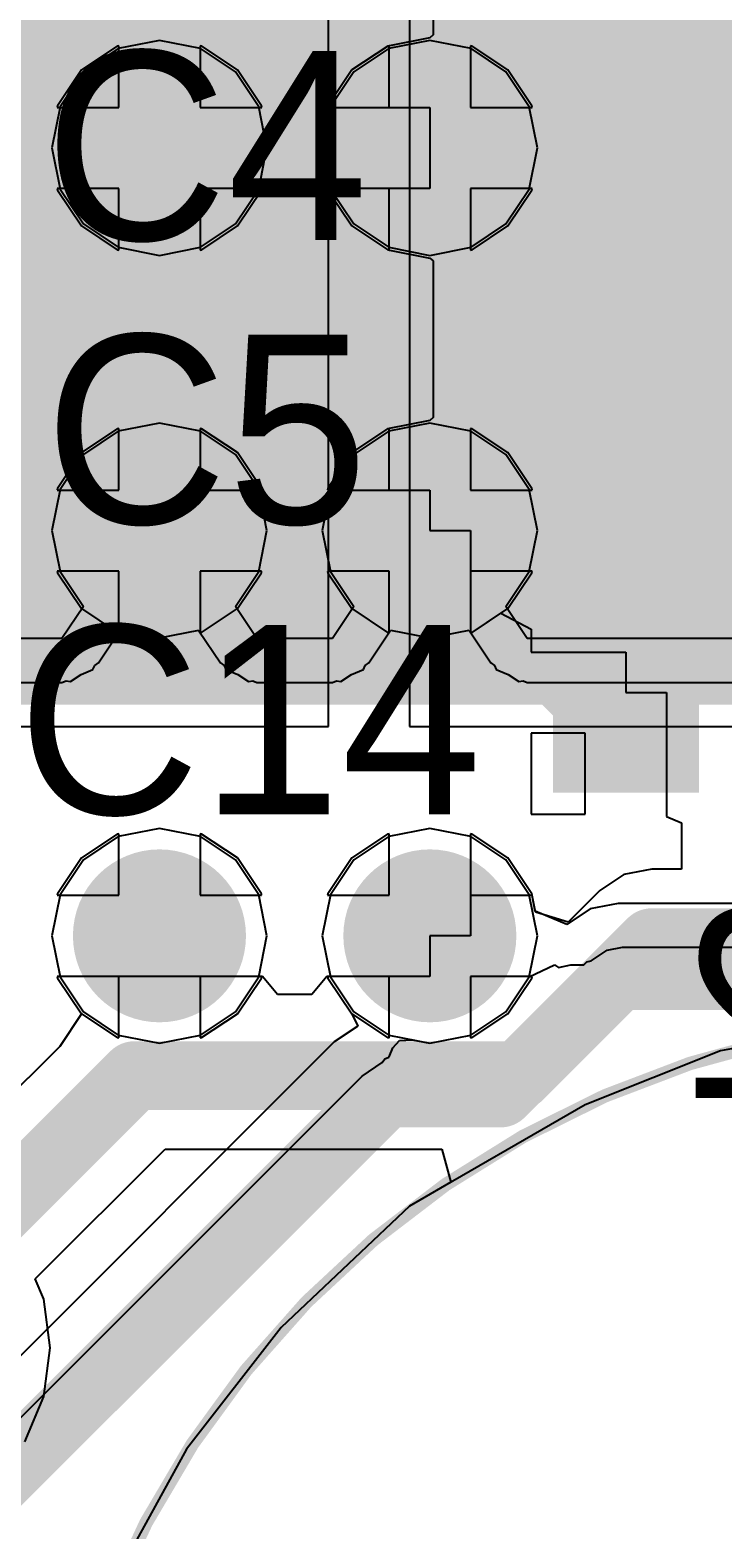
# Model space of a CAD drawing. Header units: millimetres. Extents: x 111 to 521, y 105 to 375.
# Drawn here: x 183.83 to 186.4, y 156.14 to 161.69 of the extents above; entities that cross this region are included whole.
import ezdxf

# ---------------------------------------------------------------- set-up
doc = ezdxf.new("R2010")
doc.units = ezdxf.units.MM
for name, color, linetype in [('BottomLayer', 5, 'Continuous'), ('BottomOverlay', 54, 'Continuous'), ('BottomPaste', 16, 'Continuous'), ('BottomSolder', 6, 'Continuous'), ('DrillDrawing', 1, 'Continuous'), ('Mechanical15', 56, 'Continuous'), ('MidLayer2', 76, 'Continuous'), ('MidLayer3', 90, 'Continuous'), ('MultiLayer', 9, 'Continuous'), ('TopLayer', 1, 'Continuous'), ('TopOverlay', 2, 'Continuous'), ('TopPaste', 8, 'Continuous'), ('TopSolder', 216, 'Continuous'), ('ViaHoleLayer', 16, 'Continuous')]:
    doc.layers.add(name, color=color, linetype=linetype)

msp = doc.modelspace()

# ---------------------------------------------------------------- linework, layer by layer
at = {"layer": 'BottomLayer'}
for p, q in [((184.9379, 161.2589), (184.9379, 163.4089)), ((185.2379, 163.4089), (185.2379, 161.2589)), ((184.9379, 159.1089), (184.9379, 161.2589)), ((185.2379, 161.2589), (185.2379, 159.1089)), ((183.6379, 159.1089), (184.9379, 159.1089)), ((185.2379, 159.1089), (186.5379, 159.1089)), ((184.1568, 158.7107), (184.0245, 158.6223)), ((184.1629, 158.7119), (184.1568, 158.7107)), ((184.1629, 158.4839), (184.1629, 158.7119)), ((184.469, 158.7107), (184.4629, 158.7119)), ((184.4629, 158.7119), (184.4629, 158.4839)), ((184.6013, 158.6223), (184.469, 158.7107)), ((185.1568, 158.7107), (185.0245, 158.6223)), ((185.1629, 158.7119), (185.1568, 158.7107)), ((185.1629, 158.4839), (185.1629, 158.7119)), ((185.469, 158.7107), (185.4629, 158.7119)), ((185.4629, 158.7119), (185.4629, 158.3339)), ((185.6013, 158.6223), (185.469, 158.7107)), ((184.0245, 158.6223), (183.9361, 158.49)), ((184.6897, 158.49), (184.6013, 158.6223)), ((185.0245, 158.6223), (184.9361, 158.49)), ((185.6897, 158.49), (185.6013, 158.6223)), ((183.9361, 158.49), (183.9349, 158.4839)), ((183.9349, 158.4839), (184.1629, 158.4839)), ((184.4629, 158.4839), (184.6909, 158.4839)), ((184.6909, 158.4839), (184.6897, 158.49)), ((184.9361, 158.49), (184.9349, 158.4839)), ((184.9349, 158.4839), (185.1629, 158.4839)), ((185.7026, 158.425), (185.6897, 158.49)), ((186.0089, 158.4541), (185.9055, 158.4335)), ((188.5229, 158.4541), (186.0089, 158.4541)), ((185.8199, 158.3764), (185.7026, 158.425)), ((185.9055, 158.4335), (185.8199, 158.3764)), ((185.4629, 158.3339), (185.3129, 158.3339)), ((185.3129, 158.3339), (185.3129, 158.1839)), ((185.9101, 158.2414), (185.9689, 158.2806)), ((185.9689, 158.2806), (186.0249, 158.2917)), ((186.0249, 158.2917), (188.5229, 158.2917)), ((185.6802, 158.1817), (185.7744, 158.2264)), ((185.7744, 158.2264), (185.7744, 158.2264)), ((185.7744, 158.2264), (185.7883, 158.2171)), ((185.7883, 158.2171), (185.8347, 158.2264)), ((185.8347, 158.2264), (185.8821, 158.2264)), ((185.8821, 158.2264), (185.8938, 158.2381)), ((185.8938, 158.2381), (185.9101, 158.2414)), ((184.1629, 158.1839), (183.9349, 158.1839)), ((183.9349, 158.1839), (183.9361, 158.1778)), ((183.9361, 158.1778), (184.0245, 158.0455)), ((184.1629, 157.9559), (184.1629, 158.1839)), ((184.6909, 158.1839), (184.4629, 158.1839)), ((184.4629, 158.1839), (184.4629, 157.9559)), ((184.6013, 158.0455), (184.6897, 158.1778)), ((184.6897, 158.1778), (184.6909, 158.1839)), ((185.3129, 158.1839), (184.9349, 158.1839)), ((184.9349, 158.1839), (184.9361, 158.1778)), ((184.9361, 158.1778), (185.0245, 158.0455)), ((185.5941, 158.0527), (185.6802, 158.1817)), ((184.0245, 158.0455), (184.1568, 157.9571)), ((184.469, 157.9571), (184.6013, 158.0455)), ((185.0245, 158.0455), (185.0245, 158.0455)), ((185.0245, 158.0455), (185.0245, 158.0455)), ((185.0245, 158.0455), (185.0467, 157.9997)), ((185.465, 157.9665), (185.5941, 158.0527)), ((186.9379, 158.0089), (186.3879, 157.9089)), ((184.1568, 157.9571), (184.1629, 157.9559)), ((184.4629, 157.9559), (184.469, 157.9571)), ((185.0467, 157.9997), (184.959, 157.9411)), ((185.0467, 157.9997), (185.0467, 157.9997)), ((185.0467, 157.9997), (185.0467, 157.9997)), ((185.1756, 157.9189), (185.2001, 157.9465)), ((185.2001, 157.9465), (185.2476, 157.9493)), ((185.2001, 157.9465), (185.2001, 157.9465)), ((185.2001, 157.9465), (185.2001, 157.9465)), ((185.2476, 157.9493), (185.3129, 157.9363)), ((185.3129, 157.9363), (185.465, 157.9665)), ((184.959, 157.9411), (183.0968, 156.0789)), ((185.1621, 157.8863), (185.1756, 157.9189)), ((186.3879, 157.9089), (185.8879, 157.7089)), ((185.0625, 157.815), (185.1369, 157.8647)), ((185.1369, 157.8647), (185.1461, 157.8785)), ((185.1461, 157.8785), (185.1615, 157.8849)), ((185.1615, 157.8849), (185.1621, 157.8863)), ((183.2116, 155.9641), (185.0625, 157.815)), ((185.8879, 157.7089), (185.2379, 157.3339)), ((185.2379, 157.3339), (184.7629, 156.8839)), ((184.7629, 156.8839), (184.4129, 156.4339)), ((184.4129, 156.4339), (184.1379, 155.9339))]:
    msp.add_line(p, q, dxfattribs=at)
for points, const_width in [([(185.0879, 161.2589), (185.8379, 162.0089)], 0.254), ([(185.0879, 161.2589), (185.8379, 160.5089)], 0.254), ([(185.8379, 160.5089), (186.9879, 160.5089)], 0.254), ([(185.5751, 157.7501), (186.0089, 158.1839)], 0.25), ([(186.0089, 158.1839), (189.1379, 158.1839)], 0.25), ([(183.2879, 155.8879), (185.1501, 157.7501)], 0.25), ([(185.1501, 157.7501), (185.5751, 157.7501)], 0.25)]:
    msp.add_lwpolyline(points, dxfattribs=dict(at, const_width=const_width))
for points, const_width in [([(184.188, 161.25, 1), (184.438, 161.25, 1)], 0.25), ([(185.188, 161.25, 1), (185.438, 161.25, 1)], 0.25), ([(185.0244, 161.2589, 1), (185.1514, 161.2589, 1)], 0.127), ([(185.0244, 161.2589, 1), (185.1514, 161.2589, 1)], 0.127), ([(185.7744, 160.5089, 1), (185.9014, 160.5089, 1)], 0.127), ([(185.7744, 160.5089, 1), (185.9014, 160.5089, 1)], 0.127), ([(184.1879, 159.8339, 1), (184.4379, 159.8339, 1)], 0.25), ([(185.1879, 159.8339, 1), (185.4379, 159.8339, 1)], 0.25), ([(184.1879, 158.3339, 1), (184.4379, 158.3339, 1)], 0.25), ([(185.1879, 158.3339, 1), (185.4379, 158.3339, 1)], 0.25), ([(185.9464, 158.1839, 1), (186.0714, 158.1839, 1)], 0.125), ([(185.9464, 158.1839, 1), (186.0714, 158.1839, 1)], 0.125), ([(185.0876, 157.7501, 1), (185.2126, 157.7501, 1)], 0.125), ([(185.0876, 157.7501, 1), (185.2126, 157.7501, 1)], 0.125), ([(185.5126, 157.7501, 1), (185.6376, 157.7501, 1)], 0.125), ([(185.5126, 157.7501, 1), (185.6376, 157.7501, 1)], 0.125)]:
    msp.add_lwpolyline(points, format="xyb", close=True, dxfattribs=dict(at, const_width=const_width))
msp.add_solid([(186.3879, 163.2589), (183.7879, 163.2589), (186.3879, 159.2589), (183.7879, 159.2589)], dxfattribs=at)
at = {"layer": 'BottomPaste'}
msp.add_solid([(186.3379, 163.2089), (183.8379, 163.2089), (186.3379, 159.3089), (183.8379, 159.3089)], dxfattribs=at)
at = {"layer": 'BottomSolder', "const_width": 0.32}
for points in [[(184.153, 161.25, 1), (184.473, 161.25, 1)], [(185.153, 161.25, 1), (185.473, 161.25, 1)], [(184.1529, 159.8339, 1), (184.4729, 159.8339, 1)], [(185.1529, 159.8339, 1), (185.4729, 159.8339, 1)], [(184.1529, 158.3339, 1), (184.4729, 158.3339, 1)], [(185.1529, 158.3339, 1), (185.4729, 158.3339, 1)]]:
    msp.add_lwpolyline(points, format="xyb", close=True, dxfattribs=at)
at = {"layer": 'BottomSolder'}
msp.add_solid([(186.4579, 163.3289), (183.7179, 163.3289), (186.4579, 159.1889), (183.7179, 159.1889)], dxfattribs=at)
at = {"layer": 'DrillDrawing', "const_width": 0.1}
for points in [[(184.263, 161.25, 1), (184.363, 161.25, 1)], [(185.263, 161.25, 1), (185.363, 161.25, 1)], [(184.2629, 159.8339, 1), (184.3629, 159.8339, 1)], [(185.2629, 159.8339, 1), (185.3629, 159.8339, 1)], [(184.2629, 158.3339, 1), (184.3629, 158.3339, 1)], [(185.2629, 158.3339, 1), (185.3629, 158.3339, 1)]]:
    msp.add_lwpolyline(points, format="xyb", close=True, dxfattribs=at)
at = {"layer": 'Mechanical15', "const_width": 0.05}
msp.add_lwpolyline([(184.1159, 153.2246, -0.799671), (189.734, 157.1097)], format="xyb", dxfattribs=at)
at = {"layer": 'MidLayer2'}
for p, q in [((184.1569, 161.6268), (184.0246, 161.5384)), ((184.163, 161.628), (184.1569, 161.6268)), ((184.163, 161.4), (184.163, 161.628)), ((184.4691, 161.6268), (184.463, 161.628)), ((184.463, 161.628), (184.463, 161.4)), ((184.6014, 161.5384), (184.4691, 161.6268)), ((185.1569, 161.6268), (185.0246, 161.5384)), ((185.163, 161.628), (185.1569, 161.6268)), ((185.163, 161.4), (185.163, 161.628)), ((185.4691, 161.6268), (185.463, 161.628)), ((185.463, 161.628), (185.463, 161.4)), ((185.6014, 161.5384), (185.4691, 161.6268)), ((184.0246, 161.5384), (183.9362, 161.4061)), ((184.6898, 161.4061), (184.6014, 161.5384)), ((185.0246, 161.5384), (184.9362, 161.4061)), ((185.6898, 161.4061), (185.6014, 161.5384)), ((183.9362, 161.4061), (183.935, 161.4)), ((183.935, 161.4), (184.163, 161.4)), ((184.463, 161.4), (184.691, 161.4)), ((184.691, 161.4), (184.6898, 161.4061)), ((184.9362, 161.4061), (184.935, 161.4)), ((184.935, 161.4), (185.163, 161.4)), ((185.463, 161.4), (185.691, 161.4)), ((185.691, 161.4), (185.6898, 161.4061)), ((184.163, 161.1), (183.935, 161.1)), ((183.935, 161.1), (183.9362, 161.0939)), ((183.9362, 161.0939), (184.0246, 160.9616)), ((184.163, 160.872), (184.163, 161.1)), ((184.691, 161.1), (184.463, 161.1)), ((184.463, 161.1), (184.463, 160.872)), ((184.6014, 160.9616), (184.6898, 161.0939)), ((184.6898, 161.0939), (184.691, 161.1)), ((185.163, 161.1), (184.935, 161.1)), ((184.935, 161.1), (184.9362, 161.0939)), ((184.9362, 161.0939), (185.0246, 160.9616)), ((185.163, 160.872), (185.163, 161.1)), ((185.691, 161.1), (185.463, 161.1)), ((185.463, 161.1), (185.463, 160.872)), ((185.6014, 160.9616), (185.6898, 161.0939)), ((185.6898, 161.0939), (185.691, 161.1)), ((184.0246, 160.9616), (184.1569, 160.8732)), ((184.4691, 160.8732), (184.6014, 160.9616)), ((185.0246, 160.9616), (185.1569, 160.8732)), ((185.4691, 160.8732), (185.6014, 160.9616)), ((184.1569, 160.8732), (184.163, 160.872)), ((184.463, 160.872), (184.4691, 160.8732)), ((185.1569, 160.8732), (185.163, 160.872)), ((185.463, 160.872), (185.4691, 160.8732)), ((184.1568, 160.2107), (184.0245, 160.1223)), ((184.1629, 160.2119), (184.1568, 160.2107)), ((184.1629, 159.9839), (184.1629, 160.2119)), ((184.469, 160.2107), (184.4629, 160.2119)), ((184.4629, 160.2119), (184.4629, 159.9839)), ((184.6013, 160.1223), (184.469, 160.2107)), ((185.1568, 160.2107), (185.0245, 160.1223)), ((185.1629, 160.2119), (185.1568, 160.2107)), ((185.1629, 159.9839), (185.1629, 160.2119)), ((185.469, 160.2107), (185.4629, 160.2119)), ((185.4629, 160.2119), (185.4629, 159.9839)), ((185.6013, 160.1223), (185.469, 160.2107)), ((184.0245, 160.1223), (183.9361, 159.99)), ((184.6897, 159.99), (184.6013, 160.1223)), ((185.0245, 160.1223), (184.9361, 159.99)), ((185.6897, 159.99), (185.6013, 160.1223)), ((183.9361, 159.99), (183.9349, 159.9839)), ((183.9349, 159.9839), (184.1629, 159.9839)), ((184.4629, 159.9839), (184.6909, 159.9839)), ((184.6909, 159.9839), (184.6897, 159.99)), ((184.9361, 159.99), (184.9349, 159.9839)), ((184.9349, 159.9839), (185.1629, 159.9839)), ((185.4629, 159.9839), (185.6909, 159.9839)), ((185.6909, 159.9839), (185.6897, 159.99)), ((184.1629, 159.6839), (183.9349, 159.6839)), ((183.9349, 159.6839), (183.9361, 159.6778)), ((183.9361, 159.6778), (184.0245, 159.5455)), ((184.1629, 159.4559), (184.1629, 159.6839)), ((184.6909, 159.6839), (184.4629, 159.6839)), ((184.4629, 159.6839), (184.4629, 159.4559)), ((184.6013, 159.5455), (184.6897, 159.6778)), ((184.6897, 159.6778), (184.6909, 159.6839)), ((185.1629, 159.6839), (184.9349, 159.6839)), ((184.9349, 159.6839), (184.9361, 159.6778)), ((184.9361, 159.6778), (185.0245, 159.5455)), ((185.1629, 159.4559), (185.1629, 159.6839)), ((185.6909, 159.6839), (185.4629, 159.6839)), ((185.4629, 159.6839), (185.4629, 159.4559)), ((185.6013, 159.5455), (185.6897, 159.6778)), ((185.6897, 159.6778), (185.6909, 159.6839)), ((184.0245, 159.5455), (184.1568, 159.4571)), ((184.469, 159.4571), (184.6013, 159.5455)), ((185.0245, 159.5455), (185.1568, 159.4571)), ((185.469, 159.4571), (185.6013, 159.5455)), ((184.1568, 159.4571), (184.1629, 159.4559)), ((184.4629, 159.4559), (184.469, 159.4571)), ((185.1568, 159.4571), (185.1629, 159.4559)), ((185.4629, 159.4559), (185.469, 159.4571)), ((184.1568, 158.7107), (184.0245, 158.6223)), ((184.1629, 158.7119), (184.1568, 158.7107)), ((184.1629, 158.4839), (184.1629, 158.7119)), ((184.469, 158.7107), (184.4629, 158.7119)), ((184.4629, 158.7119), (184.4629, 158.4839)), ((184.6013, 158.6223), (184.469, 158.7107)), ((185.1568, 158.7107), (185.0245, 158.6223)), ((185.1629, 158.7119), (185.1568, 158.7107)), ((185.1629, 158.4839), (185.1629, 158.7119)), ((185.469, 158.7107), (185.4629, 158.7119)), ((185.4629, 158.7119), (185.4629, 158.4839)), ((185.6013, 158.6223), (185.469, 158.7107)), ((184.0245, 158.6223), (183.9361, 158.49)), ((184.6897, 158.49), (184.6013, 158.6223)), ((185.0245, 158.6223), (184.9361, 158.49)), ((185.6897, 158.49), (185.6013, 158.6223)), ((183.9361, 158.49), (183.9349, 158.4839)), ((183.9349, 158.4839), (184.1629, 158.4839)), ((184.4629, 158.4839), (184.6909, 158.4839)), ((184.6909, 158.4839), (184.6897, 158.49)), ((184.9361, 158.49), (184.9349, 158.4839)), ((184.9349, 158.4839), (185.1629, 158.4839)), ((185.4629, 158.4839), (185.6909, 158.4839)), ((185.6909, 158.4839), (185.6897, 158.49)), ((184.1629, 158.1839), (183.9349, 158.1839)), ((183.9349, 158.1839), (183.9361, 158.1778)), ((183.9361, 158.1778), (184.0245, 158.0455)), ((184.1629, 157.9559), (184.1629, 158.1839)), ((184.6909, 158.1839), (184.4629, 158.1839)), ((184.4629, 158.1839), (184.4629, 157.9559)), ((184.6013, 158.0455), (184.6897, 158.1778)), ((184.6897, 158.1778), (184.6909, 158.1839)), ((185.1629, 158.1839), (184.9349, 158.1839)), ((184.9349, 158.1839), (184.9361, 158.1778)), ((184.9361, 158.1778), (185.0245, 158.0455)), ((185.1629, 157.9559), (185.1629, 158.1839)), ((185.6909, 158.1839), (185.4629, 158.1839)), ((185.4629, 158.1839), (185.4629, 157.9559)), ((185.6013, 158.0455), (185.6897, 158.1778)), ((185.6897, 158.1778), (185.6909, 158.1839)), ((184.0245, 158.0455), (184.1568, 157.9571)), ((184.469, 157.9571), (184.6013, 158.0455)), ((185.0245, 158.0455), (185.1568, 157.9571)), ((185.469, 157.9571), (185.6013, 158.0455)), ((186.9379, 158.0089), (186.3879, 157.9089)), ((184.1568, 157.9571), (184.1629, 157.9559)), ((184.4629, 157.9559), (184.469, 157.9571)), ((185.1568, 157.9571), (185.1629, 157.9559)), ((185.4629, 157.9559), (185.469, 157.9571)), ((186.3879, 157.9089), (185.8879, 157.7089)), ((185.8879, 157.7089), (185.2379, 157.3339)), ((185.2379, 157.3339), (184.7629, 156.8839)), ((184.7629, 156.8839), (184.4129, 156.4339)), ((184.4129, 156.4339), (184.1379, 155.9339))]:
    msp.add_line(p, q, dxfattribs=at)
at = {"layer": 'MidLayer2', "const_width": 0.25}
for points in [[(184.188, 161.25, 1), (184.438, 161.25, 1)], [(185.188, 161.25, 1), (185.438, 161.25, 1)], [(184.1879, 159.8339, 1), (184.4379, 159.8339, 1)], [(185.1879, 159.8339, 1), (185.4379, 159.8339, 1)], [(184.1879, 158.3339, 1), (184.4379, 158.3339, 1)], [(185.1879, 158.3339, 1), (185.4379, 158.3339, 1)]]:
    msp.add_lwpolyline(points, format="xyb", close=True, dxfattribs=at)
at = {"layer": 'MidLayer3'}
for p, q in [((184.1608, 161.6174), (184.0318, 161.5312)), ((184.313, 161.6476), (184.1608, 161.6174)), ((184.4652, 161.6174), (184.313, 161.6476)), ((184.5942, 161.5312), (184.4652, 161.6174)), ((185.1608, 161.6174), (185.0318, 161.5312)), ((185.313, 161.6476), (185.1608, 161.6174)), ((185.4652, 161.6174), (185.313, 161.6476)), ((185.5942, 161.5312), (185.4652, 161.6174)), ((184.0318, 161.5312), (183.9456, 161.4022)), ((184.6804, 161.4022), (184.5942, 161.5312)), ((185.0318, 161.5312), (184.9456, 161.4022)), ((185.6804, 161.4022), (185.5942, 161.5312)), ((183.9456, 161.4022), (183.9154, 161.25)), ((184.7106, 161.25), (184.6804, 161.4022)), ((184.9456, 161.4022), (184.9154, 161.25)), ((185.7106, 161.25), (185.6804, 161.4022)), ((183.9154, 161.25), (183.9456, 161.0978)), ((184.6804, 161.0978), (184.7106, 161.25)), ((184.9154, 161.25), (184.9456, 161.0978)), ((185.6804, 161.0978), (185.7106, 161.25)), ((183.9456, 161.0978), (184.0318, 160.9688)), ((184.5942, 160.9688), (184.6804, 161.0978)), ((184.9456, 161.0978), (185.0318, 160.9688)), ((185.5942, 160.9688), (185.6804, 161.0978)), ((184.0318, 160.9688), (184.1608, 160.8826)), ((184.4652, 160.8826), (184.5942, 160.9688)), ((185.0318, 160.9688), (185.1608, 160.8826)), ((185.4652, 160.8826), (185.5942, 160.9688)), ((184.1608, 160.8826), (184.313, 160.8524)), ((184.313, 160.8524), (184.4652, 160.8826)), ((185.1608, 160.8826), (185.313, 160.8524)), ((185.313, 160.8524), (185.4652, 160.8826)), ((184.3129, 160.2315), (184.1607, 160.2013)), ((184.465, 160.2013), (184.3129, 160.2315)), ((185.3129, 160.2315), (185.1607, 160.2013)), ((185.465, 160.2013), (185.3129, 160.2315)), ((184.1607, 160.2013), (184.0317, 160.1151)), ((184.5941, 160.1151), (184.465, 160.2013)), ((185.1607, 160.2013), (185.0317, 160.1151)), ((185.5941, 160.1151), (185.465, 160.2013)), ((184.0317, 160.1151), (183.9455, 159.9861)), ((184.6802, 159.9861), (184.5941, 160.1151)), ((185.0317, 160.1151), (184.9455, 159.9861)), ((185.6802, 159.9861), (185.5941, 160.1151)), ((183.9455, 159.9861), (183.9152, 159.8339)), ((184.7105, 159.8339), (184.6802, 159.9861)), ((184.9455, 159.9861), (184.9152, 159.8339)), ((185.7105, 159.8339), (185.6802, 159.9861)), ((183.9152, 159.8339), (183.9455, 159.6817)), ((184.6802, 159.6817), (184.7105, 159.8339)), ((184.9152, 159.8339), (184.9455, 159.6817)), ((185.6802, 159.6817), (185.7105, 159.8339)), ((183.9455, 159.6817), (184.0317, 159.5527)), ((184.5941, 159.5527), (184.6802, 159.6817)), ((184.9455, 159.6817), (185.0317, 159.5527)), ((185.5941, 159.5527), (185.6802, 159.6817)), ((184.0317, 159.5527), (183.9523, 159.4339)), ((184.6734, 159.4339), (184.5941, 159.5527)), ((185.0317, 159.5527), (184.9523, 159.4339)), ((185.6734, 159.4339), (185.5941, 159.5527)), ((184.0873, 159.3437), (184.1667, 159.4625)), ((184.1667, 159.4625), (184.1672, 159.4652)), ((184.1672, 159.4652), (184.3129, 159.4363)), ((184.3129, 159.4363), (184.4585, 159.4652)), ((184.4585, 159.4652), (184.4591, 159.4625)), ((184.4591, 159.4625), (184.5384, 159.3437)), ((185.0873, 159.3437), (185.1667, 159.4625)), ((185.1667, 159.4625), (185.1672, 159.4652)), ((185.1672, 159.4652), (185.3129, 159.4363)), ((185.3129, 159.4363), (185.4585, 159.4652)), ((185.4585, 159.4652), (185.4591, 159.4625)), ((185.4591, 159.4625), (185.5385, 159.3437)), ((183.9523, 159.4339), (181.3609, 159.4339)), ((184.9523, 159.4339), (184.6734, 159.4339)), ((187.4654, 159.4339), (185.6734, 159.4339)), ((184.0671, 159.3191), (184.0735, 159.3345)), ((184.0735, 159.3345), (184.0873, 159.3437)), ((184.5384, 159.3437), (184.5523, 159.3345)), ((184.5523, 159.3345), (184.5586, 159.3191)), ((185.0671, 159.3191), (185.0735, 159.3345)), ((185.0735, 159.3345), (185.0873, 159.3437)), ((185.5385, 159.3437), (185.5523, 159.3345)), ((185.5523, 159.3345), (185.5586, 159.3191)), ((183.9523, 159.2716), (183.9677, 159.2779)), ((183.9677, 159.2779), (183.984, 159.2747)), ((183.984, 159.2747), (184.0234, 159.301)), ((184.0234, 159.301), (184.0671, 159.3191)), ((184.5586, 159.3191), (184.6024, 159.301)), ((184.6024, 159.301), (184.6418, 159.2747)), ((184.6418, 159.2747), (184.6581, 159.2779)), ((184.6581, 159.2779), (184.6734, 159.2716)), ((184.9523, 159.2716), (184.9677, 159.2779)), ((184.9677, 159.2779), (184.984, 159.2747)), ((184.984, 159.2747), (185.0234, 159.301)), ((185.0234, 159.301), (185.0671, 159.3191)), ((185.5586, 159.3191), (185.6024, 159.301)), ((185.6024, 159.301), (185.6418, 159.2747)), ((185.6418, 159.2747), (185.6581, 159.2779)), ((185.6581, 159.2779), (185.6734, 159.2716)), ((181.6137, 159.2716), (183.9523, 159.2716)), ((184.6734, 159.2716), (184.9523, 159.2716)), ((185.6734, 159.2716), (187.3843, 159.2716)), ((184.3129, 158.7316), (184.1607, 158.7013)), ((184.465, 158.7013), (184.3129, 158.7316)), ((185.3129, 158.7316), (185.1607, 158.7013)), ((185.465, 158.7013), (185.3129, 158.7316)), ((184.1607, 158.7013), (184.0317, 158.6151)), ((184.5941, 158.6151), (184.465, 158.7013)), ((185.1607, 158.7013), (185.0317, 158.6151)), ((185.5941, 158.6151), (185.465, 158.7013)), ((184.0317, 158.6151), (183.9455, 158.4861)), ((184.6802, 158.4861), (184.5941, 158.6151)), ((185.0317, 158.6151), (184.9455, 158.4861)), ((185.6802, 158.4861), (185.5941, 158.6151)), ((183.9455, 158.4861), (183.9152, 158.3339)), ((184.7105, 158.3339), (184.6802, 158.4861)), ((184.9455, 158.4861), (184.9152, 158.3339)), ((185.7105, 158.3339), (185.6802, 158.4861)), ((183.9152, 158.3339), (183.9455, 158.1817)), ((184.6802, 158.1817), (184.7105, 158.3339)), ((184.9152, 158.3339), (184.9455, 158.1817)), ((185.6802, 158.1817), (185.7105, 158.3339)), ((183.9455, 158.1817), (184.0317, 158.0527)), ((184.5941, 158.0527), (184.6802, 158.1817)), ((184.9455, 158.1817), (185.0317, 158.0527)), ((185.5941, 158.0527), (185.6802, 158.1817)), ((184.0317, 158.0527), (184.1607, 157.9665)), ((184.465, 157.9665), (184.5941, 158.0527)), ((185.0317, 158.0527), (185.1607, 157.9665)), ((185.465, 157.9665), (185.5941, 158.0527)), ((186.9379, 158.0089), (186.3879, 157.9089)), ((184.1607, 157.9665), (184.3129, 157.9363)), ((184.3129, 157.9363), (184.465, 157.9665)), ((185.1607, 157.9665), (185.3129, 157.9363)), ((185.3129, 157.9363), (185.465, 157.9665)), ((186.3879, 157.9089), (185.8879, 157.7089)), ((185.8879, 157.7089), (185.2379, 157.3339)), ((185.2379, 157.3339), (184.7629, 156.8839)), ((184.7629, 156.8839), (184.4129, 156.4339)), ((184.4129, 156.4339), (184.1379, 155.9339))]:
    msp.add_line(p, q, dxfattribs=at)
at = {"layer": 'MidLayer3', "const_width": 0.25}
for points in [[(184.188, 161.25, 1), (184.438, 161.25, 1)], [(185.188, 161.25, 1), (185.438, 161.25, 1)], [(184.1879, 159.8339, 1), (184.4379, 159.8339, 1)], [(185.1879, 159.8339, 1), (185.4379, 159.8339, 1)], [(184.1879, 158.3339, 1), (184.4379, 158.3339, 1)], [(185.1879, 158.3339, 1), (185.4379, 158.3339, 1)]]:
    msp.add_lwpolyline(points, format="xyb", close=True, dxfattribs=at)
at = {"layer": 'MultiLayer'}
for p, q in [((186.9379, 158.0089), (186.3879, 157.9089)), ((186.3879, 157.9089), (185.8879, 157.7089)), ((185.8879, 157.7089), (185.2379, 157.3339)), ((185.2379, 157.3339), (184.7629, 156.8839)), ((184.7629, 156.8839), (184.4129, 156.4339)), ((184.4129, 156.4339), (184.1379, 155.9339))]:
    msp.add_line(p, q, dxfattribs=at)
at = {"layer": 'MultiLayer', "const_width": 0.25}
for points in [[(184.188, 161.25, 1), (184.438, 161.25, 1)], [(185.188, 161.25, 1), (185.438, 161.25, 1)], [(184.1879, 159.8339, 1), (184.4379, 159.8339, 1)], [(185.1879, 159.8339, 1), (185.4379, 159.8339, 1)], [(184.1879, 158.3339, 1), (184.4379, 158.3339, 1)], [(185.1879, 158.3339, 1), (185.4379, 158.3339, 1)]]:
    msp.add_lwpolyline(points, format="xyb", close=True, dxfattribs=at)
at = {"layer": 'TopLayer'}
for p, q in [((185.3254, 161.7589), (185.3254, 161.668)), ((185.3254, 161.668), (185.313, 161.6578)), ((184.1569, 161.6268), (184.0246, 161.5384)), ((184.163, 161.628), (184.1569, 161.6268)), ((184.163, 161.4), (184.163, 161.628)), ((184.4691, 161.6268), (184.463, 161.628)), ((184.463, 161.628), (184.463, 161.4)), ((184.6014, 161.5384), (184.4691, 161.6268)), ((185.1569, 161.6268), (185.0246, 161.5384)), ((185.313, 161.6578), (185.1569, 161.6268)), ((184.0246, 161.5384), (183.9362, 161.4061)), ((184.6898, 161.4061), (184.6014, 161.5384)), ((185.0246, 161.5384), (184.9362, 161.4061)), ((183.9362, 161.4061), (183.935, 161.4)), ((183.935, 161.4), (184.163, 161.4)), ((184.463, 161.4), (184.691, 161.4)), ((184.691, 161.4), (184.6898, 161.4061)), ((184.9362, 161.4061), (184.935, 161.4)), ((184.935, 161.4), (185.313, 161.4)), ((185.313, 161.4), (185.313, 161.1)), ((184.163, 161.1), (183.935, 161.1)), ((183.935, 161.1), (183.9362, 161.0939)), ((183.9362, 161.0939), (184.0246, 160.9616)), ((184.163, 160.872), (184.163, 161.1)), ((184.691, 161.1), (184.463, 161.1)), ((184.463, 161.1), (184.463, 160.872)), ((184.6014, 160.9616), (184.6898, 161.0939)), ((184.6898, 161.0939), (184.691, 161.1)), ((185.313, 161.1), (184.935, 161.1)), ((184.935, 161.1), (184.9362, 161.0939)), ((184.9362, 161.0939), (185.0246, 160.9616)), ((184.0246, 160.9616), (184.1569, 160.8732)), ((184.4691, 160.8732), (184.6014, 160.9616)), ((185.0246, 160.9616), (185.1569, 160.8732)), ((184.1569, 160.8732), (184.163, 160.872)), ((184.463, 160.872), (184.4691, 160.8732)), ((185.1569, 160.8732), (185.313, 160.8422)), ((185.313, 160.8422), (185.3254, 160.832)), ((185.3254, 160.832), (185.3254, 160.6839)), ((185.3254, 160.6839), (185.3254, 160.252)), ((185.3129, 160.2417), (185.1568, 160.2107)), ((185.3254, 160.252), (185.3129, 160.2417)), ((184.1568, 160.2107), (184.0245, 160.1223)), ((184.1629, 160.2119), (184.1568, 160.2107)), ((184.1629, 159.9839), (184.1629, 160.2119)), ((184.469, 160.2107), (184.4629, 160.2119)), ((184.4629, 160.2119), (184.4629, 159.9839)), ((184.6013, 160.1223), (184.469, 160.2107)), ((185.1568, 160.2107), (185.0245, 160.1223)), ((184.0245, 160.1223), (183.9361, 159.99)), ((184.6897, 159.99), (184.6013, 160.1223)), ((185.0245, 160.1223), (184.9361, 159.99)), ((183.9361, 159.99), (183.9349, 159.9839)), ((183.9349, 159.9839), (184.1629, 159.9839)), ((184.4629, 159.9839), (184.6909, 159.9839)), ((184.6909, 159.9839), (184.6897, 159.99)), ((184.9361, 159.99), (184.9349, 159.9839)), ((184.9349, 159.9839), (185.3129, 159.9839)), ((185.3129, 159.9839), (185.3129, 159.8339)), ((185.3129, 159.8339), (185.4629, 159.8339)), ((185.4629, 159.8339), (185.4629, 159.4559)), ((184.1629, 159.6839), (183.9349, 159.6839)), ((183.9349, 159.6839), (183.9361, 159.6778)), ((183.9361, 159.6778), (184.0245, 159.5455)), ((184.1629, 159.4559), (184.1629, 159.6839)), ((184.6909, 159.6839), (184.4629, 159.6839)), ((184.4629, 159.6839), (184.4629, 159.4559)), ((184.6013, 159.5455), (184.6897, 159.6778)), ((184.6897, 159.6778), (184.6909, 159.6839)), ((185.1629, 159.6839), (184.9349, 159.6839)), ((184.9349, 159.6839), (184.9361, 159.6778)), ((184.9361, 159.6778), (185.0245, 159.5455)), ((185.1629, 159.4559), (185.1629, 159.6839)), ((184.0245, 159.5455), (184.1568, 159.4571)), ((184.469, 159.4571), (184.6013, 159.5455)), ((185.0245, 159.5455), (185.1568, 159.4571)), ((185.469, 159.4571), (185.5759, 159.5286)), ((185.5759, 159.5286), (185.6879, 159.4687)), ((184.1568, 159.4571), (184.1629, 159.4559)), ((184.4629, 159.4559), (184.469, 159.4571)), ((185.1568, 159.4571), (185.1629, 159.4559)), ((185.4629, 159.4559), (185.469, 159.4571)), ((185.6879, 159.4687), (185.6879, 159.3839)), ((185.6879, 159.3839), (186.0379, 159.3839)), ((186.0379, 159.3839), (186.0379, 159.2339)), ((186.0379, 159.2339), (186.1879, 159.2339)), ((186.1879, 159.2339), (186.1879, 158.7754)), ((185.8879, 159.0839), (185.6879, 159.0839)), ((185.6879, 159.0839), (185.6879, 158.7839)), ((185.8879, 158.7839), (185.8879, 159.0839)), ((185.6879, 158.7839), (185.8879, 158.7839)), ((186.1879, 158.7754), (186.2439, 158.7522)), ((186.2439, 158.7522), (186.2439, 158.5811)), ((184.1568, 158.7107), (184.0245, 158.6223)), ((184.1629, 158.7119), (184.1568, 158.7107)), ((184.1629, 158.4839), (184.1629, 158.7119)), ((184.469, 158.7107), (184.4629, 158.7119)), ((184.4629, 158.7119), (184.4629, 158.4839)), ((184.6013, 158.6223), (184.469, 158.7107)), ((185.1568, 158.7107), (185.0245, 158.6223)), ((185.1629, 158.7119), (185.1568, 158.7107)), ((185.1629, 158.4839), (185.1629, 158.7119)), ((185.469, 158.7107), (185.4629, 158.7119)), ((185.4629, 158.7119), (185.4629, 158.3339)), ((185.6013, 158.6223), (185.469, 158.7107)), ((184.0245, 158.6223), (183.9361, 158.49)), ((184.6897, 158.49), (184.6013, 158.6223)), ((185.0245, 158.6223), (184.9361, 158.49)), ((185.6897, 158.49), (185.6013, 158.6223)), ((186.0297, 158.5604), (185.9414, 158.5014)), ((186.1339, 158.5811), (186.0297, 158.5604)), ((186.2439, 158.5811), (186.1339, 158.5811)), ((186.1339, 158.5811), (186.1339, 158.5811)), ((185.9414, 158.5014), (185.8248, 158.3848)), ((185.9414, 158.5014), (185.9414, 158.5014)), ((183.9361, 158.49), (183.9349, 158.4839)), ((183.9349, 158.4839), (184.1629, 158.4839)), ((184.4629, 158.4839), (184.6909, 158.4839)), ((184.6909, 158.4839), (184.6897, 158.49)), ((184.9361, 158.49), (184.9349, 158.4839)), ((184.9349, 158.4839), (185.1629, 158.4839)), ((185.7033, 158.4217), (185.6897, 158.49)), ((185.8248, 158.3848), (185.7033, 158.4217)), ((185.4629, 158.3339), (185.3129, 158.3339)), ((185.3129, 158.3339), (185.3129, 158.1839)), ((184.6943, 158.1839), (183.9349, 158.1839)), ((183.9349, 158.1839), (183.9361, 158.1778)), ((183.9361, 158.1778), (184.0245, 158.0455)), ((184.7494, 158.1169), (184.6943, 158.1839)), ((184.9314, 158.1839), (184.8764, 158.1169)), ((185.3129, 158.1839), (184.9314, 158.1839)), ((184.8764, 158.1169), (184.7494, 158.1169)), ((184.0245, 158.0455), (183.9439, 157.925)), ((183.9439, 157.925), (183.4687, 157.4498)), ((183.8537, 157.0648), (184.3336, 157.5447)), ((184.3336, 157.5447), (185.3577, 157.5447)), ((185.3577, 157.5447), (185.3906, 157.422)), ((185.3906, 157.422), (185.2379, 157.3339)), ((185.2379, 157.3339), (184.7629, 156.8839)), ((183.8851, 156.989), (183.8537, 157.0648)), ((183.9088, 156.8089), (183.8851, 156.989)), ((184.7629, 156.8839), (184.4129, 156.4339)), ((183.8851, 156.6288), (183.9088, 156.8089)), ((183.8156, 156.4609), (183.8851, 156.6288)), ((184.4129, 156.4339), (184.1379, 155.9339))]:
    msp.add_line(p, q, dxfattribs=at)
for points, const_width in [([(185.6879, 161.2589), (185.6879, 162.3339)], 0.5), ([(185.6879, 160.1839), (185.6879, 161.2589)], 0.5), ([(185.6879, 159.5839), (185.6879, 160.1839)], 0.5), ([(185.6879, 159.5839), (186.0379, 159.2339)], 0.5), ([(185.6419, 157.8169), (186.1339, 158.3089)], 0.254), ([(186.1339, 158.3089), (190.1879, 158.3089)], 0.254), ([(183.2129, 156.8089), (184.2209, 157.8169)], 0.254), ([(184.2209, 157.8169), (185.6419, 157.8169)], 0.254)]:
    msp.add_lwpolyline(points, dxfattribs=dict(at, const_width=const_width))
for points, const_width in [([(184.188, 161.25, 1), (184.438, 161.25, 1)], 0.25), ([(185.188, 161.25, 1), (185.438, 161.25, 1)], 0.25), ([(185.5629, 161.2589, 1), (185.8129, 161.2589, 1)], 0.25), ([(185.5629, 161.2589, 1), (185.8129, 161.2589, 1)], 0.25), ([(185.5629, 160.1839, 1), (185.8129, 160.1839, 1)], 0.25), ([(185.5629, 160.1839, 1), (185.8129, 160.1839, 1)], 0.25), ([(184.1879, 159.8339, 1), (184.4379, 159.8339, 1)], 0.25), ([(185.1879, 159.8339, 1), (185.4379, 159.8339, 1)], 0.25), ([(185.5629, 159.5839, 1), (185.8129, 159.5839, 1)], 0.25), ([(185.5629, 159.5839, 1), (185.8129, 159.5839, 1)], 0.25), ([(185.9129, 159.2339, 1), (186.1629, 159.2339, 1)], 0.25), ([(184.1879, 158.3339, 1), (184.4379, 158.3339, 1)], 0.25), ([(185.1879, 158.3339, 1), (185.4379, 158.3339, 1)], 0.25), ([(186.0704, 158.3089, 1), (186.1974, 158.3089, 1)], 0.127), ([(186.0704, 158.3089, 1), (186.1974, 158.3089, 1)], 0.127), ([(184.1574, 157.8169, 1), (184.2844, 157.8169, 1)], 0.127), ([(184.1574, 157.8169, 1), (184.2844, 157.8169, 1)], 0.127), ([(185.5784, 157.8169, 1), (185.7054, 157.8169, 1)], 0.127), ([(185.5784, 157.8169, 1), (185.7054, 157.8169, 1)], 0.127)]:
    msp.add_lwpolyline(points, format="xyb", close=True, dxfattribs=dict(at, const_width=const_width))
for points in [[(185.4754, 160.8339), (185.9004, 160.8339), (185.4754, 161.6839), (185.9004, 161.6839)], [(185.4754, 159.7589), (185.9004, 159.7589), (185.4754, 160.6089), (185.9004, 160.6089)], [(185.8379, 158.9339), (186.2379, 158.9339), (185.8379, 159.5339), (186.2379, 159.5339)]]:
    msp.add_solid(points, dxfattribs=at)
at = {"layer": 'TopPaste'}
for points in [[(185.5254, 160.8839), (185.8504, 160.8839), (185.5254, 161.6339), (185.8504, 161.6339)], [(185.5254, 159.8089), (185.8504, 159.8089), (185.5254, 160.5589), (185.8504, 160.5589)], [(185.8879, 158.9839), (186.1879, 158.9839), (185.8879, 159.4839), (186.1879, 159.4839)]]:
    msp.add_solid(points, dxfattribs=at)
at = {"layer": 'TopSolder', "const_width": 0.32}
for points in [[(184.1529, 158.3339, 1), (184.4729, 158.3339, 1)], [(185.1529, 158.3339, 1), (185.4729, 158.3339, 1)]]:
    msp.add_lwpolyline(points, format="xyb", close=True, dxfattribs=at)
at = {"layer": 'TopSolder'}
for points in [[(185.4054, 160.7639), (185.9704, 160.7639), (185.4054, 161.7539), (185.9704, 161.7539)], [(185.4054, 159.6889), (185.9704, 159.6889), (185.4054, 160.6789), (185.9704, 160.6789)], [(185.7679, 158.8639), (186.3079, 158.8639), (185.7679, 159.6039), (186.3079, 159.6039)]]:
    msp.add_solid(points, dxfattribs=at)
at = {"layer": 'ViaHoleLayer', "const_width": 0.1}
for points in [[(184.263, 161.25, 1), (184.363, 161.25, 1)], [(185.263, 161.25, 1), (185.363, 161.25, 1)], [(184.2629, 159.8339, 1), (184.3629, 159.8339, 1)], [(185.2629, 159.8339, 1), (185.3629, 159.8339, 1)], [(184.2629, 158.3339, 1), (184.3629, 158.3339, 1)], [(185.2629, 158.3339, 1), (185.3629, 158.3339, 1)]]:
    msp.add_lwpolyline(points, format="xyb", close=True, dxfattribs=at)

# ---------------------------------------------------------------- texts
at = {"layer": 'BottomOverlay', "text_generation_flag": 2}
msp.add_text('U2', height=0.7, rotation=360, dxfattribs=at).set_placement((187.4455, 157.7333))
at = {"layer": 'TopOverlay'}
for s, p in [('C4', (183.8879, 160.9089)), ('C5', (183.8879, 159.8589))]:
    msp.add_text(s, height=0.7, rotation=360, dxfattribs=at).set_placement(p)
msp.add_text('C14', height=0.7, dxfattribs=at).set_placement((183.7879, 158.7839))

doc.saveas('drawing.dxf')
